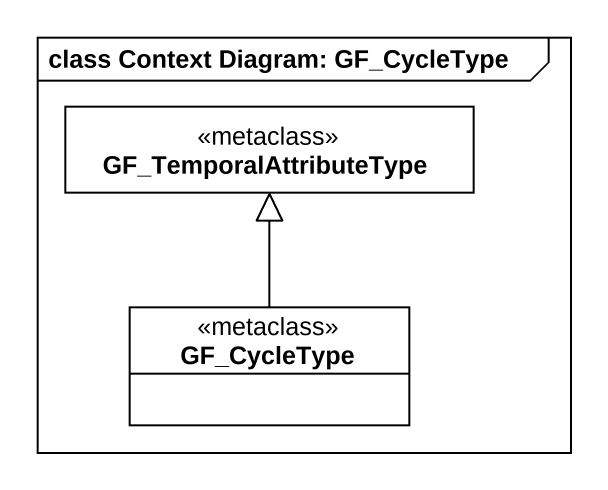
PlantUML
@startuml
mainframe class Context Diagram: GF_CycleType
hide circle
hide empty members
class GF_TemporalAttributeType <<metaclass>>
class GF_CycleType <<metaclass>>
GF_CycleType -up-|> GF_TemporalAttributeType
@enduml
